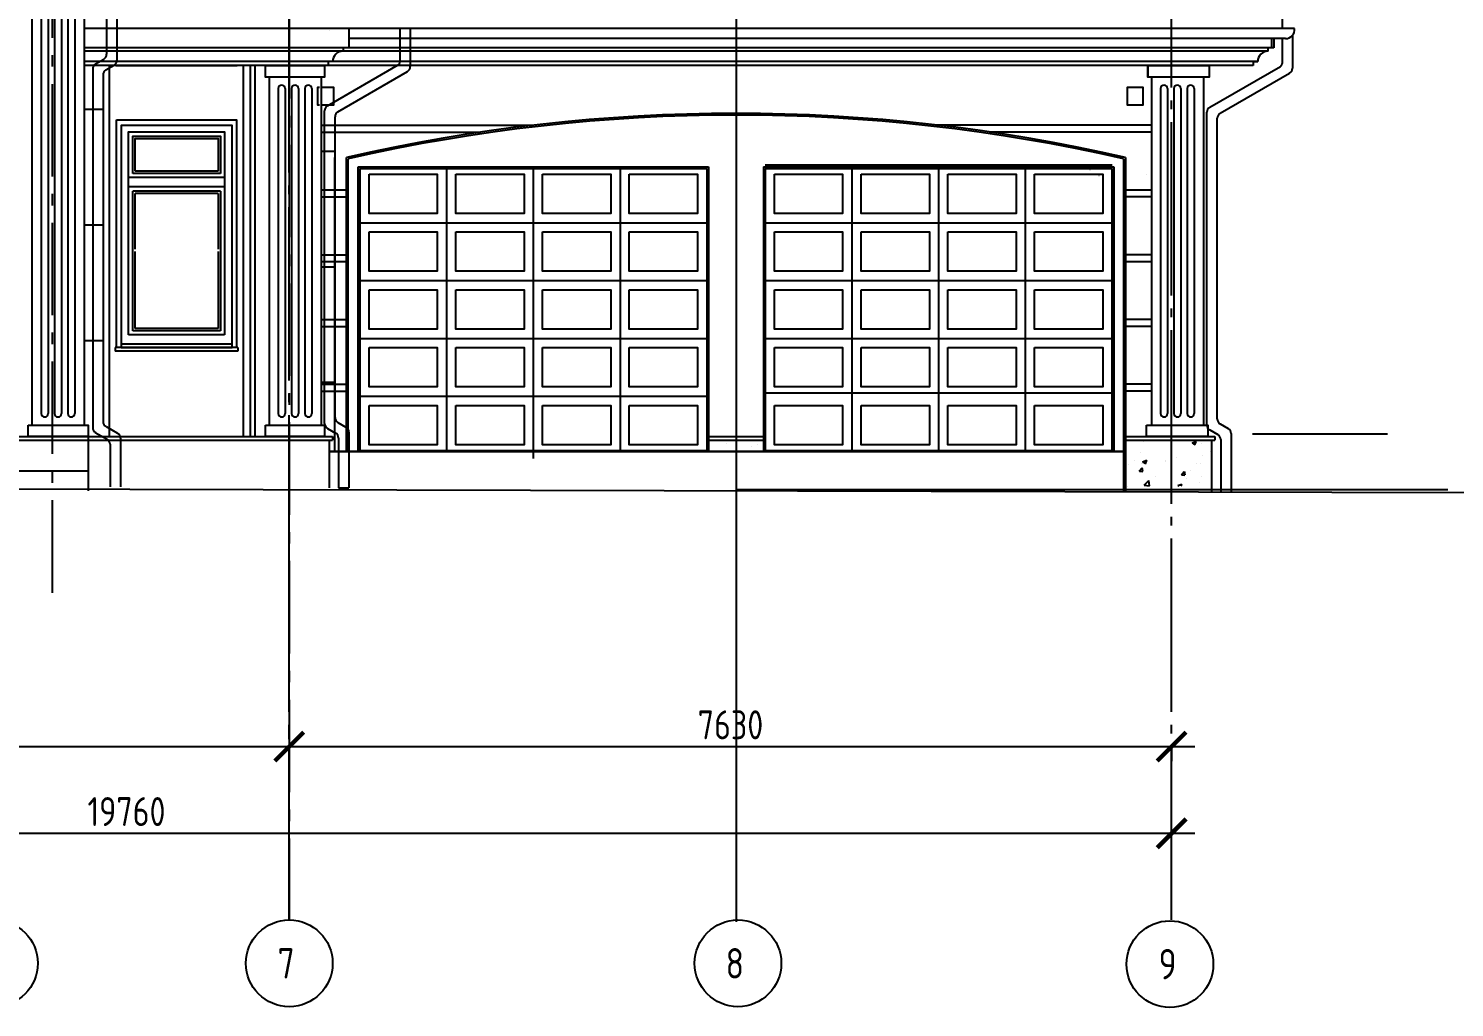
# Model space of a CAD drawing. Extents: x -133165 to 20117, y 15722 to 63536.
# Drawn here: x -119547 to -107216, y 43327 to 51795 of the extents above; entities that cross this region are included whole.
import ezdxf
from ezdxf.enums import TextEntityAlignment as Align

# ---------------------------------------------------------------- set-up
doc = ezdxf.new("R2010")
doc.units = 0
doc.header["$PDMODE"] = 3
for name, pattern in [('GOST2_303_5', [24, 20, -1.5, 1, -1.5]), ('GOST2_303_6', [12, 8, -1.5, 1, -1.5]), ('HIDDEN', [9.525, 6.35, -3.175])]:
    doc.linetypes.add(name, pattern=pattern)
doc.layers.get('0').update_dxf_attribs({"linetype": 'CONTINUOUS'})
doc.layers.get('DEFPOINTS').update_dxf_attribs({"color": 41, "linetype": 'CONTINUOUS'})
for name, color, linetype in [('AXIS', 7, 'GOST2_303_5'), ('BALUSTRADE', 60, 'CONTINUOUS'), ('DIM', 250, 'CONTINUOUS'), ('DOORS', 32, 'CONTINUOUS'), ('FRIZ', 173, 'CONTINUOUS'), ('WALL', 5, 'CONTINUOUS')]:
    doc.layers.add(name, color=color, linetype=linetype)
doc.styles.add('GOST_2_304', font='CS_Gost2304.shx')
doc.dimstyles.new('SPDS', dxfattribs={"dimscale": 50, "dimtxt": 2.5, "dimasz": 2.5, "dimexe": 1.25, "dimexo": 0.625, "dimtad": 1, "dimdec": 0, "dimrnd": 0.001, "dimdsep": 46, "dimtxsty": 'GOST_2_304', "dimblk": 'ARCHTICK', "dimcen": 2.5, "dimdle": 2, "dimadec": 4, "dimazin": 0, "dimtfac": 0.75, "dimtdec": 0, "dimtmove": 0, "dimatfit": 3, "dimfxl": 1, "dimtolj": 1, "dimarcsym": 0})

# ---------------------------------------------------------------- blocks, each defined once
blk = doc.blocks.new('_ARCHTICK')
at = {"color": 0, "linetype": 'BYBLOCK', "const_width": 0.15}
blk.add_lwpolyline([(-0.5, -0.5), (0.5, 0.5)], dxfattribs=at)
blk = doc.blocks.new('*D54')
at = {"layer": 'DEFPOINTS', "color": 0, "ltscale": 10}
for p in [(-129422, 44834), (-109662, 44834), (-109662, 44834)]:
    blk.add_point(p, dxfattribs=at)
at = {"layer": 'DIM', "color": 0, "ltscale": 10}
for p, q in [((-129422, 44897), (-129422, 44959)), ((-109662, 44897), (-109662, 44959)), ((-129622, 44834), (-109462, 44834))]:
    blk.add_line(p, q, dxfattribs=at)
at = {"layer": 'DIM', "color": 0, "ltscale": 10, "xscale": 250, "yscale": 250, "zscale": 250, "rotation": 180}
blk.add_blockref('_ARCHTICK', (-129422, 44834), dxfattribs=at)
at = {"layer": 'DIM', "color": 0, "ltscale": 10, "xscale": 250, "yscale": 250, "zscale": 250}
blk.add_blockref('_ARCHTICK', (-109662, 44834), dxfattribs=at)
at = {"layer": 'DIM', "color": 0, "ltscale": 10, "insert": (-118700, 45022), "char_height": 250, "attachment_point": 5, "style": 'GOST_2_304'}
blk.add_mtext('\\A1;19760', dxfattribs=at)
blk = doc.blocks.new('*D56')
at = {"layer": 'DEFPOINTS', "color": 0, "ltscale": 10}
for p in [(-117292, 45647), (-125542, 45584), (-117292, 45584)]:
    blk.add_point(p, dxfattribs=at)
at = {"layer": 'DIM', "color": 0, "ltscale": 10}
for p, q in [((-125542, 45647), (-125542, 45709)), ((-125742, 45584), (-117092, 45584)), ((-117292, 45584), (-117292, 45459))]:
    blk.add_line(p, q, dxfattribs=at)
at = {"layer": 'DIM', "color": 0, "ltscale": 10, "xscale": 250, "yscale": 250, "zscale": 250, "rotation": 180}
blk.add_blockref('_ARCHTICK', (-125542, 45584), dxfattribs=at)
at = {"layer": 'DIM', "color": 0, "ltscale": 10, "xscale": 250, "yscale": 250, "zscale": 250}
blk.add_blockref('_ARCHTICK', (-117292, 45584), dxfattribs=at)
at = {"layer": 'DIM', "color": 0, "ltscale": 10, "insert": (-121417, 45772), "char_height": 250, "attachment_point": 5, "style": 'GOST_2_304'}
blk.add_mtext('\\A1;8250', dxfattribs=at)
blk = doc.blocks.new('*D57')
at = {"layer": 'DEFPOINTS', "color": 0, "ltscale": 10}
for p in [(-109662, 45634), (-117292, 45584), (-109662, 45584)]:
    blk.add_point(p, dxfattribs=at)
at = {"layer": 'DIM', "color": 0, "ltscale": 10}
for p, q in [((-117292, 45647), (-117292, 45709)), ((-117492, 45584), (-109462, 45584)), ((-109662, 45572), (-109662, 45459))]:
    blk.add_line(p, q, dxfattribs=at)
at = {"layer": 'DIM', "color": 0, "ltscale": 10, "xscale": 250, "yscale": 250, "zscale": 250, "rotation": 180}
blk.add_blockref('_ARCHTICK', (-117292, 45584), dxfattribs=at)
at = {"layer": 'DIM', "color": 0, "ltscale": 10, "xscale": 250, "yscale": 250, "zscale": 250}
blk.add_blockref('_ARCHTICK', (-109662, 45584), dxfattribs=at)
at = {"layer": 'DIM', "color": 0, "ltscale": 10, "insert": (-113477, 45772), "char_height": 250, "attachment_point": 5, "style": 'GOST_2_304'}
blk.add_mtext('\\A1;7630', dxfattribs=at)
blk = doc.blocks.new('*X273')
at = {"linetype": 'CONTINUOUS', "ltscale": 10}
for p, q in [((-109905, 48220), (-109905, 48220)), ((-109486, 48210), (-109451, 48224)), ((-109461, 48193), (-109450, 48224)), ((-109930, 48130), (-109930, 48130)), ((-109666, 48168), (-109666, 48168)), ((-109486, 48210), (-109461, 48193)), ((-109405, 48204), (-109405, 48204)), ((-109398, 48104), (-109398, 48104)), ((-109328, 48136), (-109328, 48136)), ((-110039, 48020), (-110039, 48020)), ((-109986, 48059), (-109986, 48059)), ((-109942, 47965), (-109917, 47994)), ((-109920, 48034), (-109920, 48034)), ((-109911, 47963), (-109916, 47995)), ((-109913, 48046), (-109878, 48060)), ((-109913, 48046), (-109888, 48029)), ((-109912, 48036), (-109912, 48036)), ((-109887, 48029), (-109877, 48060)), ((-109719, 48062), (-109719, 48062)), ((-109714, 48048), (-109714, 48048)), ((-109672, 47999), (-109672, 47999)), ((-109624, 48085), (-109624, 48085)), ((-109502, 47973), (-109502, 47973)), ((-109443, 48036), (-109443, 48036)), ((-109411, 48035), (-109411, 48035)), ((-109941, 47965), (-109911, 47963)), ((-109936, 47961), (-109936, 47961)), ((-109900, 47845), (-109860, 47886)), ((-109900, 47845), (-109855, 47838)), ((-109855, 47838), (-109860, 47886)), ((-109853, 47861), (-109853, 47861)), ((-109798, 47923), (-109798, 47923)), ((-109610, 47842), (-109574, 47855)), ((-109581, 47835), (-109574, 47855)), ((-109577, 47933), (-109553, 47963)), ((-109577, 47933), (-109547, 47931)), ((-109546, 47931), (-109552, 47963)), ((-109532, 47903), (-109532, 47903)), ((-109417, 47866), (-109417, 47866)), ((-109405, 47920), (-109405, 47920)), ((-110045, 47836), (-110045, 47836)), ((-109610, 47842), (-109599, 47835))]:
    blk.add_line(p, q, dxfattribs=at)
blk = doc.blocks.new('*X274')
at = {"linetype": 'CONTINUOUS', "ltscale": 10}
blk.add_line((-118992, 48245), (-118992, 48245), dxfattribs=at)
blk = doc.blocks.new('*X275')
at = {"linetype": 'CONTINUOUS', "ltscale": 10}
for p, q in [((-113541, 48235), (-113538, 48233)), ((-113538, 48233), (-113537, 48235)), ((-113554, 48144), (-113554, 48144)), ((-113511, 48208), (-113511, 48208)), ((-113293, 48180), (-113293, 48180)), ((-113240, 48197), (-113240, 48197))]:
    blk.add_line(p, q, dxfattribs=at)
blk = doc.blocks.new('*X286')
at = {"linetype": 'CONTINUOUS', "ltscale": 10}
blk.add_line((-116942, 51775), (-116942, 51775), dxfattribs=at)

msp = doc.modelspace()

# ---------------------------------------------------------------- linework, layer by layer
at = {"ltscale": 10}
for p, q in [((-119517.4, 55074.3), (-119517.4, 48364.8)), ((-119067.4, 55074.3), (-119067.4, 48364.8)), ((-119437.4, 54974.3), (-119437.4, 48464.8)), ((-119377.4, 54974.3), (-119377.4, 48464.8)), ((-119322.4, 54974.3), (-119322.4, 48464.8)), ((-119262.4, 54974.3), (-119262.4, 48464.8)), ((-119207.4, 54974.3), (-119207.4, 48464.8)), ((-119147.4, 54974.3), (-119147.4, 48464.8)), ((-118872.4, 51937.1), (-118872.4, 51572.4)), ((-118782.4, 51989.1), (-118782.4, 51520.4)), ((-116777.4, 51794.8), (-119067.4, 51794.8)), ((-116777.4, 51794.8), (-116777.4, 51628.8)), ((-108706.7, 51794.8), (-116777.4, 51794.8)), ((-116777.4, 51794.8), (-116777.4, 51629.8)), ((-116336.3, 51794.8), (-116336.3, 51506)), ((-116246.3, 51794.8), (-116246.3, 51465.6)), ((-108706.7, 51884.8), (-108706.7, 51793.8)), ((-108598.8, 51793.8), (-108706.7, 51793.8)), ((-108677.3, 51707.2), (-116777.4, 51707.2)), ((-108777.4, 51707.2), (-108777.4, 51628.8)), ((-108706.7, 51712.9), (-108706.7, 51492.1)), ((-108616.7, 51735.6), (-108616.7, 51451.7)), ((-108787.4, 51628.8), (-119067.4, 51628.8)), ((-108827.4, 51598.8), (-119067.4, 51598.8)), ((-116777.4, 51628.8), (-116827.4, 51628.8)), ((-116827.4, 51628.8), (-116827.4, 51598.8)), ((-116777.4, 51628.8), (-116827.4, 51628.8)), ((-116827.4, 51628.8), (-116827.4, 51598.8)), ((-116827.4, 51598.8), (-116827.4, 51598.8)), ((-116827.4, 51598.8), (-116827.4, 51598.8)), ((-108777.4, 51628.8), (-108827.4, 51628.8)), ((-108827.4, 51598.8), (-108827.4, 51628.8)), ((-108917.4, 51508.8), (-119067.4, 51508.8)), ((-108957.4, 51474.8), (-119067.4, 51474.8)), ((-118992.4, 51445.4), (-118992.4, 48342.7)), ((-118967.4, 51488.7), (-118897.4, 51529.1)), ((-118877.4, 51436.7), (-118807.4, 51477.1)), ((-118792.4, 51474.8), (-117742.4, 51474.8)), ((-116957.4, 51474.8), (-116997.4, 51474.8)), ((-116957.4, 51474.8), (-116997.4, 51474.8)), ((-116962, 51127.4), (-116351.3, 51480)), ((-116917.4, 51508.8), (-116957.4, 51508.8)), ((-116957.4, 51508.8), (-116957.4, 51474.8)), ((-116917.4, 51508.8), (-116957.4, 51508.8)), ((-116957.4, 51508.8), (-116957.4, 51474.8)), ((-116872, 51075.5), (-116271.3, 51422.3)), ((-109867.4, 51474.8), (-109867.4, 51374.8)), ((-109337.4, 51474.8), (-109337.4, 51374.8)), ((-109332.4, 51113.5), (-108721.7, 51466.1)), ((-108917.4, 51508.8), (-108957.4, 51508.8)), ((-108957.4, 51508.8), (-108957.4, 51474.8)), ((-108957.4, 51508.8), (-108917.4, 51508.8)), ((-108957.4, 51508.8), (-108957.4, 51508.8)), ((-118902.4, 51393.4), (-118902.4, 48394.7)), ((-117467.4, 51374.8), (-117467.4, 48364.8)), ((-117017.4, 51374.8), (-117017.4, 48364.8)), ((-109337.4, 51374.8), (-109867.4, 51374.8)), ((-109837.4, 51374.8), (-109837.4, 48364.8)), ((-109387.4, 51374.8), (-109387.4, 48364.8)), ((-109242.4, 51061.6), (-108641.7, 51408.4)), ((-117387.4, 51274.8), (-117387.4, 48464.8)), ((-117327.4, 51274.8), (-117327.4, 48464.8)), ((-117272.4, 51274.8), (-117272.4, 48464.8)), ((-117212.4, 51274.8), (-117212.4, 48464.8)), ((-117157.4, 51274.8), (-117157.4, 48464.8)), ((-117097.4, 51274.8), (-117097.4, 48464.8)), ((-109757.4, 51274.8), (-109757.4, 48464.8)), ((-109697.4, 51274.8), (-109697.4, 48464.8)), ((-109642.4, 51274.8), (-109642.4, 48464.8)), ((-109582.4, 51274.8), (-109582.4, 48464.8)), ((-109527.4, 51274.8), (-109527.4, 48464.8)), ((-109467.4, 51274.8), (-109467.4, 48464.8)), ((-118902.4, 51093.1), (-119067.4, 51093.1)), ((-116987, 48379.5), (-116987, 51084.1)), ((-109357.4, 48365.6), (-109357.4, 51070.2)), ((-117017.4, 50958.4), (-115183, 50958.4)), ((-116897, 48431.4), (-116897, 51032.2)), ((-111693.6, 50960.4), (-109837.4, 50960.4)), ((-109267.4, 48417.6), (-109267.4, 51018.3)), ((-117017.4, 50898.4), (-115636, 50898.4)), ((-111237.1, 50900.4), (-109837.4, 50900.4)), ((-116897, 50731.8), (-117017, 50731.8)), ((-116782.4, 48134.8), (-116782.4, 50667.8)), ((-116697.4, 50599.8), (-113667.3, 50599.8)), ((-116697.4, 48134.8), (-116697.4, 50599.8)), ((-113667.3, 50599.8), (-113667.3, 48134.8)), ((-113192.4, 50599.8), (-113192.4, 48134.8)), ((-113192.4, 50599.8), (-110162.4, 50599.8)), ((-113177.4, 50599.8), (-113177.4, 50599.8)), ((-113177.4, 50599.8), (-113177.4, 50599.8)), ((-110162.4, 50599.8), (-110162.4, 48134.8)), ((-110077.4, 50667.8), (-110077.4, 47789.2)), ((-109878.8, 50534.8), (-109878.8, 50534.8)), ((-117017.4, 50398.4), (-116792.4, 50398.4)), ((-117017.4, 50338.4), (-116792.4, 50338.4)), ((-110062.4, 50400.4), (-109837.4, 50400.4)), ((-110062.4, 50340.4), (-109837.4, 50340.4)), ((-110177.4, 50259.8), (-110177.4, 48414.8)), ((-118902.4, 50093.1), (-119067.4, 50093.1)), ((-117017.4, 49838.4), (-116792.4, 49838.4)), ((-110062.4, 49840.4), (-109837.4, 49840.4)), ((-117017.4, 49778.4), (-116792.4, 49778.4)), ((-116897, 49731.8), (-117017, 49731.8)), ((-110062.4, 49780.4), (-109837.4, 49780.4)), ((-117017.4, 49278.4), (-116792.4, 49278.4)), ((-117017.4, 49218.4), (-116792.4, 49218.4)), ((-110062.4, 49280.4), (-109837.4, 49280.4)), ((-110062.4, 49220.4), (-109837.4, 49220.4)), ((-118902.4, 49093.1), (-119067.4, 49093.1)), ((-117737.4, 49034.8), (-118797.4, 49034.8)), ((-118797.4, 49034.8), (-118797.4, 49004.8)), ((-117737.4, 49004.8), (-118797.4, 49004.8)), ((-117797.4, 49004.8), (-118737.4, 49004.8)), ((-117737.4, 49034.8), (-117737.4, 49004.8)), ((-117017.4, 48718.4), (-116792.4, 48718.4)), ((-116897, 48731.8), (-117017, 48731.8)), ((-110062.4, 48720.4), (-109837.4, 48720.4)), ((-117017.4, 48658.4), (-116792.4, 48658.4)), ((-110062.4, 48660.4), (-109837.4, 48660.4)), ((-119517.4, 48364.8), (-119067.4, 48364.8)), ((-118877.3, 48351.8), (-118777.3, 48293.8)), ((-116872, 48388.1), (-116802, 48347.7)), ((-109242.4, 48374.3), (-109172.4, 48333.8)), ((-120117.4, 48264.8), (-116917.4, 48264.8)), ((-120117.4, 48234.8), (-116917.4, 48234.8)), ((-119031.7, 48264.8), (-119031.7, 47795.2)), ((-118971.1, 48301.8), (-118867.3, 48241.9)), ((-118752.3, 48250.5), (-118752.3, 47829.8)), ((-116962, 48336.2), (-116892, 48295.8)), ((-116947.4, 48234.8), (-116947.4, 47822.4)), ((-116917.4, 48264.8), (-116917.4, 48234.8)), ((-116867, 48252.5), (-116867, 47821.9)), ((-116777, 48304.4), (-116777, 47821.9)), ((-113682.4, 48264.8), (-113177.4, 48264.8)), ((-113682.4, 48234.8), (-113177.4, 48234.8)), ((-110062.4, 48264.8), (-109287.4, 48264.8)), ((-110062.4, 48234.8), (-109287.4, 48234.8)), ((-109332.4, 48322.3), (-109262.4, 48281.9)), ((-109317.4, 48234.8), (-109317.4, 47790.4)), ((-109287.4, 48264.8), (-109287.4, 48234.8)), ((-109237.4, 48238.6), (-109237.4, 47790.4)), ((-109147.4, 48290.5), (-109147.4, 47790.4)), ((-107794.6, 48284.8), (-108964.2, 48284.8)), ((-118842.3, 48198.6), (-118842.3, 47830.1)), ((-110062.4, 48134.8), (-116947.4, 48134.8)), ((-116947.4, 48134.8), (-110062.4, 48134.8)), ((-119031.7, 47964.8), (-123767.4, 47964.8)), ((-116867, 47821.9), (-116777, 47821.9)), ((-113429.2, 47808), (-107274.6, 47808))]:
    msp.add_line(p, q, dxfattribs=at)
for points in [[(-117497.4, 51474.8), (-116987.4, 51474.8), (-116987.4, 51374.8), (-117497.4, 51374.8)], [(-109867.4, 51474.8), (-109337.4, 51474.8), (-109337.4, 51374.8), (-109867.4, 51374.8)], [(-118787.4, 51004.8), (-117747.4, 51004.8), (-117747.4, 49034.8), (-118787.4, 49034.8)], [(-119551.7, 48364.8), (-119031.7, 48364.8), (-119031.7, 48264.8), (-119551.7, 48264.8)], [(-117497.4, 48364.8), (-116987.4, 48364.8), (-116987.4, 48264.8), (-117497.4, 48264.8)], [(-109879.9, 48364.8), (-109349.9, 48364.8), (-109349.9, 48264.8), (-109879.9, 48264.8)], [(-113667.3, 48234.8), (-113192.4, 48234.8), (-113192.4, 48134.8), (-113667.3, 48134.8)]]:
    msp.add_lwpolyline(points, close=True, dxfattribs=at)
for points in [[(-117029.9, 51284.8), (-117047.4, 51284.8), (-117047.4, 51134.8), (-117029.9, 51134.8)], [(-117019.9, 51134.8), (-116907.4, 51134.8), (-116907.4, 51284.8), (-117019.9, 51284.8)], [(-110029.9, 51284.8), (-110047.4, 51284.8), (-110047.4, 51134.8), (-110029.9, 51134.8)], [(-110047.4, 51134.8), (-109907.4, 51134.8), (-109907.4, 51284.8), (-110047.4, 51284.8)]]:
    msp.add_lwpolyline(points, dxfattribs=at)
for centre, radius, start, end in [((-108677.3, 51786.1), 78.9, 270, 5.56603), ((-118922.4, 51572.4), 50, 300, 360), ((-116827.4, 51508.8), 90, 90, 180), ((-108827.4, 51508.8), 90, 90, 180), ((-118942.4, 51445.4), 50, 120, 180), ((-118852.4, 51393.4), 50, 120, 180), ((-118832.4, 51520.4), 50, 300, 360), ((-116366.3, 51506), 30, 300, 0), ((-116296.3, 51465.6), 50, 300, 0), ((-108736.7, 51492.1), 30, 300, 0), ((-108666.7, 51451.7), 50, 300, 0), ((-117357.4, 51274.8), 30, 0, 180), ((-117242.4, 51274.8), 30, 0, 180), ((-117127.4, 51274.8), 30, 0, 180), ((-109727.4, 51274.8), 30, 0, 180), ((-109612.4, 51274.8), 30, 0, 180), ((-109497.4, 51274.8), 30, 0, 180), ((-116937, 51084.1), 50, 120, 180), ((-116847, 51032.2), 50, 120, 180), ((-109307.4, 51070.2), 50, 120, 180), ((-109217.4, 51018.3), 50, 120, 180), ((-113429.9, 35982.4), 15063.2, 77.14038, 102.85962), ((-119407.4, 48464.8), 30, 180, 0), ((-119292.4, 48464.8), 30, 180, 0), ((-119177.4, 48464.8), 30, 180, 0), ((-117357.4, 48464.8), 30, 180, 0), ((-117242.4, 48464.8), 30, 180, 0), ((-117127.4, 48464.8), 30, 180, 0), ((-109727.4, 48464.8), 30, 180, 0), ((-109612.4, 48464.8), 30, 180, 0), ((-109497.4, 48464.8), 30, 180, 0), ((-118942.4, 48342.7), 50, 180, 240), ((-118852.4, 48394.7), 50, 180, 240), ((-116937, 48379.5), 50, 180, 240), ((-116847, 48431.4), 50, 180, 240), ((-116827, 48304.4), 50, 0, 60), ((-109307.4, 48365.6), 50, 180, 240), ((-109217.4, 48417.6), 50, 180, 240), ((-118892.3, 48198.6), 50, 0, 60), ((-118802.3, 48250.5), 50, 0, 60), ((-116917, 48252.5), 50, 0, 60), ((-109287.4, 48238.6), 50, 0, 60), ((-109197.4, 48290.5), 50, 0, 60)]:
    msp.add_arc(centre, radius, start, end, dxfattribs=at)
at = {"layer": 'AXIS', "color": 147, "linetype": 'GOST2_303_6', "ltscale": 100}
for p, q in [((-117292.4, 59189.7), (-117292.4, 44084.3)), ((-119342.4, 58514.8), (-119342.4, 46910))]:
    msp.add_line(p, q, dxfattribs=at)
at = {"layer": 'AXIS', "color": 147, "ltscale": 75}
for p, q in [((-117292.4, 50549.4), (-117292.4, 56052.2)), ((-117292, 46949.3), (-117292, 52452.2)), ((-109662.4, 44084.3), (-109662.4, 52438.3)), ((-117292.4, 47984.8), (-117292.4, 48092.2)), ((-117292.4, 44084.3), (-117292.4, 47834.8))]:
    msp.add_line(p, q, dxfattribs=at)
at = {"layer": 'AXIS', "color": 147, "linetype": 'BYBLOCK', "ltscale": 100}
msp.add_line((-113429.2, 55540), (-113429.2, 44069.6), dxfattribs=at)
at = {"layer": 'AXIS', "color": 3, "linetype": 'CONTINUOUS', "ltscale": 75}
for centre in [(-119842.4, 43709.3), (-117292.4, 43709.3), (-113412.4, 43709.3), (-109677, 43702.3)]:
    msp.add_circle(centre, 375, dxfattribs=at)
at = {"layer": 'BALUSTRADE', "linetype": 'HIDDEN', "ltscale": 50}
msp.add_line((-108797.4, 51707.2), (-108797.4, 51628.8), dxfattribs=at)
at = {"layer": 'BALUSTRADE', "ltscale": 50}
for p, q in [((-113682.3, 50604.8), (-113682.4, 50604.8)), ((-110367.1, 50574.8), (-110368.3, 50574.8)), ((-110367.1, 50574.8), (-110368.3, 50574.8)), ((-113682.3, 50554.8), (-113682.4, 50554.8)), ((-110287.8, 50524.8), (-110291.6, 50524.8)), ((-110287.8, 50524.8), (-110291.6, 50524.8))]:
    msp.add_line(p, q, dxfattribs=at)
at = {"layer": 'DOORS', "ltscale": 100}
for p, q in [((-117908.4, 50560.8), (-118626.4, 50560.8)), ((-116682.4, 50584.8), (-116682.4, 48134.7)), ((-116682.4, 50584.8), (-113682.3, 50584.8)), ((-116682.4, 48134.8), (-116682.4, 50584.8)), ((-115932.3, 50584.8), (-115932.3, 48134.8)), ((-115182.3, 50591.6), (-115182.3, 48076.6)), ((-114432.3, 50584.8), (-114432.3, 48134.8)), ((-113682.4, 50584.8), (-113682.4, 48134.7)), ((-113682.3, 50584.8), (-113682.3, 48134.8)), ((-113177.4, 50614.8), (-110177.4, 50614.8)), ((-113177.4, 50584.8), (-113177.4, 48134.8)), ((-113177.4, 50584.8), (-113177.4, 48134.8)), ((-113177.4, 50584.8), (-110177.4, 50584.8)), ((-112427.4, 50584.8), (-112427.4, 48144.8)), ((-111677.4, 50584.8), (-111677.4, 48144.8)), ((-110927.4, 50584.8), (-110927.4, 48144.8)), ((-110177.4, 48134.8), (-110177.4, 50584.8)), ((-117852.4, 50504.8), (-118682.4, 50504.8)), ((-117888.4, 50540.8), (-118646.4, 50540.8)), ((-117852.4, 50424.8), (-118682.4, 50424.8)), ((-117888.4, 50388.8), (-118646.4, 50388.8)), ((-117908.4, 50368.8), (-118626.4, 50368.8)), ((-116682.4, 50114.8), (-113682.3, 50114.8)), ((-113177.4, 50114.8), (-110177.4, 50114.8)), ((-117888.9, 49887.3), (-117888.4, 49887.3)), ((-116682.4, 49614.8), (-113682.3, 49614.8)), ((-113177.4, 49614.8), (-110177.4, 49614.8)), ((-117852.4, 49144.9), (-118682.4, 49144.9)), ((-117888.4, 49180.9), (-118646.4, 49180.9)), ((-117908.4, 49200.9), (-118626.4, 49200.9)), ((-116682.4, 49114.8), (-113682.3, 49114.8)), ((-113177.4, 49114.8), (-110177.4, 49114.8)), ((-117787.4, 49064.9), (-118747.4, 49064.9)), ((-116682.4, 48614.8), (-113682.3, 48614.8)), ((-113177.4, 48644.8), (-110177.4, 48644.8)), ((-116682.4, 48144.8), (-113682.3, 48144.8)), ((-113177.4, 48144.8), (-110177.4, 48144.8))]:
    msp.add_line(p, q, dxfattribs=at)
for points in [[(-118682.4, 49144.9), (-118682.4, 50899.8), (-117852.4, 50899.8), (-117852.4, 49144.9)], [(-118646.4, 50540.8), (-118646.4, 50863.8), (-117888.4, 50863.8), (-117888.4, 50540.8)], [(-118626.4, 50560.8), (-118626.4, 50843.8), (-117908.4, 50843.8), (-117908.4, 50560.8)], [(-118646.4, 49180.9), (-118646.4, 50388.8)], [(-118626.4, 49887.3), (-118626.4, 50368.8)], [(-117908.4, 50368.8), (-117908.4, 49887.3)], [(-117888.4, 50388.8), (-117888.4, 49180.9)], [(-118626.4, 49200.9), (-118626.4, 49867.3)], [(-117908.4, 49867.3), (-117908.4, 49200.9)]]:
    msp.add_lwpolyline(points, dxfattribs=at)
for points in [[(-116602.4, 50534.8), (-116012.3, 50534.8), (-116012.3, 50194.8), (-116602.4, 50194.8)], [(-115852.4, 50534.8), (-115262.3, 50534.8), (-115262.3, 50194.8), (-115852.4, 50194.8)], [(-115102.4, 50534.8), (-114512.3, 50534.8), (-114512.3, 50194.8), (-115102.4, 50194.8)], [(-114352.4, 50534.8), (-113762.3, 50534.8), (-113762.3, 50194.8), (-114352.4, 50194.8)], [(-113097.4, 50534.8), (-112507.4, 50534.8), (-112507.4, 50194.8), (-113097.4, 50194.8)], [(-112347.4, 50534.8), (-111757.4, 50534.8), (-111757.4, 50194.8), (-112347.4, 50194.8)], [(-111597.4, 50534.8), (-111007.4, 50534.8), (-111007.4, 50194.8), (-111597.4, 50194.8)], [(-110847.4, 50534.8), (-110257.4, 50534.8), (-110257.4, 50194.8), (-110847.4, 50194.8)], [(-116602.4, 50034.8), (-116012.3, 50034.8), (-116012.3, 49694.8), (-116602.4, 49694.8)], [(-115852.4, 50034.8), (-115262.3, 50034.8), (-115262.3, 49694.8), (-115852.4, 49694.8)], [(-115102.4, 50034.8), (-114512.3, 50034.8), (-114512.3, 49694.8), (-115102.4, 49694.8)], [(-114352.4, 50034.8), (-113762.3, 50034.8), (-113762.3, 49694.8), (-114352.4, 49694.8)], [(-113097.4, 50034.8), (-112507.4, 50034.8), (-112507.4, 49694.8), (-113097.4, 49694.8)], [(-112347.4, 50034.8), (-111757.4, 50034.8), (-111757.4, 49694.8), (-112347.4, 49694.8)], [(-111597.4, 50034.8), (-111007.4, 50034.8), (-111007.4, 49694.8), (-111597.4, 49694.8)], [(-110847.4, 50034.8), (-110257.4, 50034.8), (-110257.4, 49694.8), (-110847.4, 49694.8)], [(-116602.4, 49534.8), (-116012.3, 49534.8), (-116012.3, 49194.8), (-116602.4, 49194.8)], [(-115852.4, 49534.8), (-115262.3, 49534.8), (-115262.3, 49194.8), (-115852.4, 49194.8)], [(-115102.4, 49534.8), (-114512.3, 49534.8), (-114512.3, 49194.8), (-115102.4, 49194.8)], [(-114352.4, 49534.8), (-113762.3, 49534.8), (-113762.3, 49194.8), (-114352.4, 49194.8)], [(-113097.4, 49534.8), (-112507.4, 49534.8), (-112507.4, 49194.8), (-113097.4, 49194.8)], [(-112347.4, 49534.8), (-111757.4, 49534.8), (-111757.4, 49194.8), (-112347.4, 49194.8)], [(-111597.4, 49534.8), (-111007.4, 49534.8), (-111007.4, 49194.8), (-111597.4, 49194.8)], [(-110847.4, 49534.8), (-110257.4, 49534.8), (-110257.4, 49194.8), (-110847.4, 49194.8)], [(-116602.4, 49034.8), (-116012.3, 49034.8), (-116012.3, 48694.8), (-116602.4, 48694.8)], [(-115852.4, 49034.8), (-115262.3, 49034.8), (-115262.3, 48694.8), (-115852.4, 48694.8)], [(-115102.4, 49034.8), (-114512.3, 49034.8), (-114512.3, 48694.8), (-115102.4, 48694.8)], [(-114352.4, 49034.8), (-113762.3, 49034.8), (-113762.3, 48694.8), (-114352.4, 48694.8)], [(-113097.4, 49034.8), (-112507.4, 49034.8), (-112507.4, 48694.8), (-113097.4, 48694.8)], [(-112347.4, 49034.8), (-111757.4, 49034.8), (-111757.4, 48694.8), (-112347.4, 48694.8)], [(-111597.4, 49034.8), (-111007.4, 49034.8), (-111007.4, 48694.8), (-111597.4, 48694.8)], [(-110847.4, 49034.8), (-110257.4, 49034.8), (-110257.4, 48694.8), (-110847.4, 48694.8)], [(-116602.4, 48534.8), (-116012.3, 48534.8), (-116012.3, 48194.8), (-116602.4, 48194.8)], [(-115852.4, 48534.8), (-115262.3, 48534.8), (-115262.3, 48194.8), (-115852.4, 48194.8)], [(-115102.4, 48534.8), (-114512.3, 48534.8), (-114512.3, 48194.8), (-115102.4, 48194.8)], [(-114352.4, 48534.8), (-113762.3, 48534.8), (-113762.3, 48194.8), (-114352.4, 48194.8)], [(-113097.4, 48534.8), (-112507.4, 48534.8), (-112507.4, 48194.8), (-113097.4, 48194.8)], [(-112347.4, 48534.8), (-111757.4, 48534.8), (-111757.4, 48194.8), (-112347.4, 48194.8)], [(-111597.4, 48534.8), (-111007.4, 48534.8), (-111007.4, 48194.8), (-111597.4, 48194.8)], [(-110847.4, 48534.8), (-110257.4, 48534.8), (-110257.4, 48194.8), (-110847.4, 48194.8)]]:
    msp.add_lwpolyline(points, close=True, dxfattribs=at)
at = {"layer": 'FRIZ', "ltscale": 50}
for p, q in [((-118847.4, 48264.8), (-118847.4, 51474.8)), ((-117687.4, 48264.8), (-117687.4, 51474.8)), ((-117627.6, 48264.8), (-117627.4, 51474.8)), ((-117587.3, 48264.8), (-117587.3, 51474.8)), ((-116897.4, 48134.8), (-116897.4, 50679.8)), ((-116797.4, 48134.8), (-116797.4, 50679.8)), ((-110062.4, 50679.7), (-110062.4, 47789.2))]:
    msp.add_line(p, q, dxfattribs=at)
msp.add_lwpolyline([(-117787.4, 49034.8), (-117787.4, 50954.8), (-118747.4, 50954.8), (-118747.4, 49034.8)], close=True, dxfattribs=at)
msp.add_arc((-113429.9, 35982.5), 15078.2, 77.09492, 102.90508, dxfattribs=at)
at = {"layer": 'WALL', "color": 5, "ltscale": 100}
msp.add_line((-119985.6, 47814.8), (-107121.5, 47782.4), dxfattribs=at)

# ---------------------------------------------------------------- block references
at = {"ltscale": 10}
for name in ['*X286', '*X274', '*X275', '*X273']:
    msp.add_blockref(name, (0, 0), dxfattribs=at)

# ---------------------------------------------------------------- texts
at = {"layer": 'AXIS', "color": 3, "linetype": 'CONTINUOUS', "ltscale": 75, "style": 'GOST_2_304'}
for s, p in [('7', (-117319.4, 43709.3)), ('8', (-113439.4, 43709.3)), ('9', (-109697, 43702.3))]:
    msp.add_text(s, height=262.5, dxfattribs=at).set_placement(p, align=Align.MIDDLE_CENTER)

# ---------------------------------------------------------------- dimensions: what is measured, and where the dimension line sits
at = {"layer": 'DIM', "ltscale": 10}
for base, p1, p2, picture, middle in [((-117292.4, 45584.3), (-125542.4, 45584.3), (-117292.4, 45646.8), '*D56', (-121417.4, 45771.8)), ((-109662.4, 45584.3), (-117292.4, 45584.3), (-109662.4, 45634.1), '*D57', (-113477.4, 45771.8))]:
    dim = msp.add_linear_dim(base=base, p1=p1, p2=p2, dimstyle='SPDS', override={"dimscale": 100, "dimfxl": 1.5}, dxfattribs=at)
    dim.commit()
    dim.dimension.update_dxf_attribs({"geometry": picture, "text_midpoint": middle})
dim = msp.add_linear_dim(base=(-109662.4, 44834.3), p1=(-129422.4, 44834.3), p2=(-109662.4, 44834.3), dimstyle='SPDS', override={"dimscale": 100, "dimfxl": 1.5}, dxfattribs=at)
dim.commit()
dim.dimension.update_dxf_attribs({"geometry": '*D54', "text_midpoint": (-118700.2, 44834.3), "dimtype": 160})

doc.saveas('drawing.dxf')
